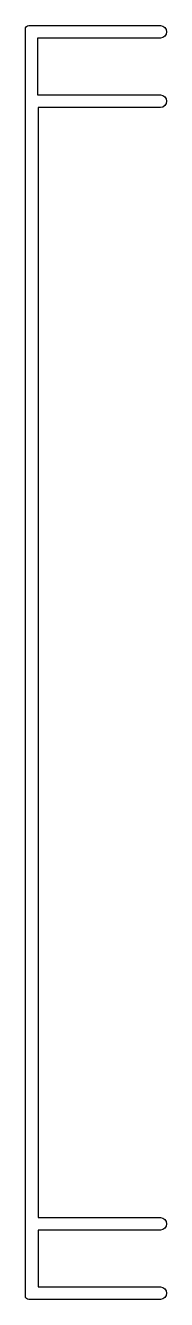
# Model space of a CAD drawing. Extents: x 936 to 956, y -175 to 5.
import ezdxf

# ---------------------------------------------------------------- set-up
doc = ezdxf.new("R2010")
doc.units = 0
doc.header["$LTSCALE"] = 15
doc.layers.get('0').update_dxf_attribs({"linetype": 'CONTINUOUS'})

msp = doc.modelspace()

# ---------------------------------------------------------------- linework, layer by layer
at = {"ltscale": 0.05}
msp.add_lwpolyline([(937.7, -6.35), (937.7, -163.15), (955.05, -163.15, -0.944444), (955.05, -164.95), (937.7, -164.95), (937.7, -172.95), (955.05, -172.95, -0.944444), (955.05, -174.75), (936.4, -174.75, -0.414214), (935.9, -174.25), (935.9, 4.75, -0.414214), (936.4, 5.25), (955.05, 5.25, -0.944444), (955.05, 3.45), (937.6, 3.45), (937.6, -4.55), (955.05, -4.55, -0.944444), (955.05, -6.35)], format="xyb", close=True, dxfattribs=at)

doc.saveas('drawing.dxf')
